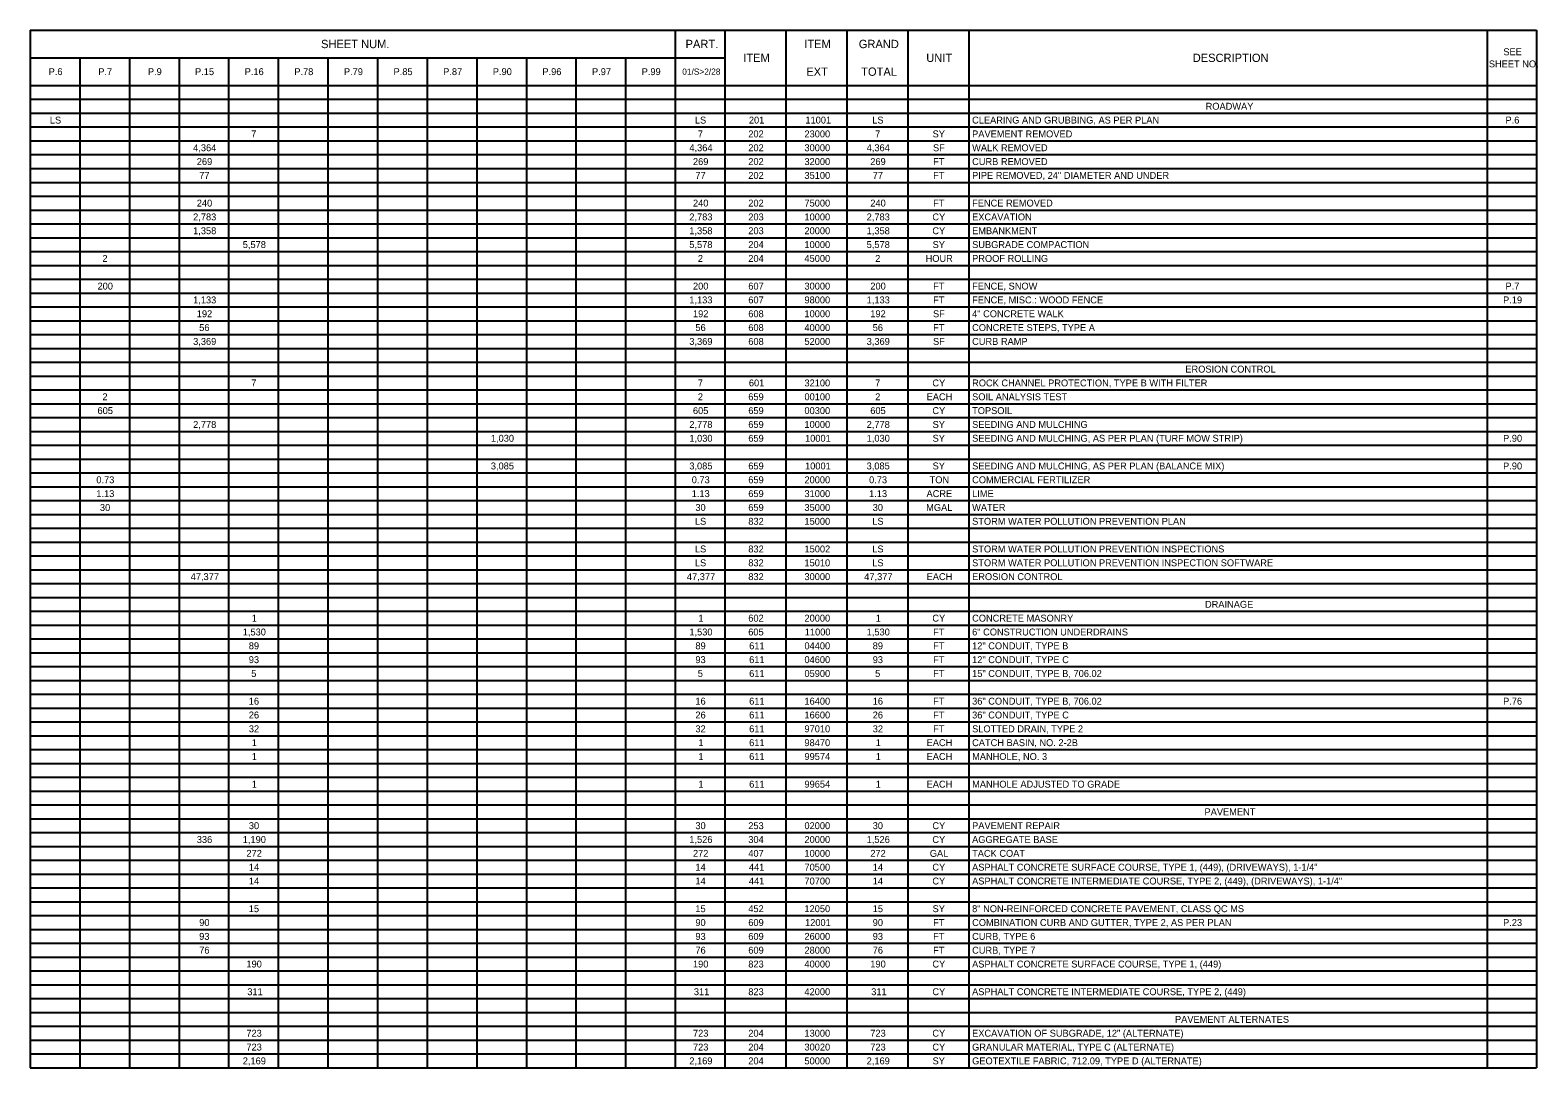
# Model space of a CAD drawing. Extents: x 0 to 34, y 0 to 46.4.
# Drawn here: x 1.5 to 32.03, y 25.36 to 46.36 of the extents above; entities that cross this region are included whole.
import ezdxf

# ---------------------------------------------------------------- set-up
doc = ezdxf.new("R2010")
doc.units = 0
doc.layers.add('SH_Data', color=7, linetype='Continuous')
doc.layers.add('SH_Text', color=7, linetype='Continuous')

msp = doc.modelspace()

# ---------------------------------------------------------------- linework, layer by layer
at = {"layer": 'SH_Data'}
for p, q in [((1.5, 46.362), (32.004, 46.362)), ((1.5, 46.362), (1.5, 25.362)), ((14.561, 46.362), (14.561, 25.362)), ((15.566, 46.362), (15.566, 25.362)), ((16.801, 46.362), (16.801, 25.362)), ((18.036, 46.362), (18.036, 25.362)), ((19.272, 46.362), (19.272, 25.362)), ((20.507, 46.362), (20.507, 25.362)), ((30.999, 46.362), (30.999, 25.362)), ((32.004, 46.362), (32.004, 25.362)), ((1.5, 45.802), (15.566, 45.802)), ((2.505, 45.802), (2.505, 25.362)), ((3.509, 45.802), (3.509, 25.362)), ((4.514, 45.802), (4.514, 25.362)), ((5.519, 45.802), (5.519, 25.362)), ((6.524, 45.802), (6.524, 25.362)), ((7.528, 45.802), (7.528, 25.362)), ((8.533, 45.802), (8.533, 25.362)), ((9.538, 45.802), (9.538, 25.362)), ((10.542, 45.802), (10.542, 25.362)), ((11.547, 45.802), (11.547, 25.362)), ((12.552, 45.802), (12.552, 25.362)), ((13.556, 45.802), (13.556, 25.362)), ((1.5, 45.242), (32.004, 45.242)), ((1.5, 44.962), (32.004, 44.962)), ((1.5, 44.682), (32.004, 44.682)), ((1.5, 44.402), (32.004, 44.402)), ((1.5, 44.122), (32.004, 44.122)), ((1.5, 43.842), (32.004, 43.842)), ((1.5, 43.562), (32.004, 43.562)), ((1.5, 43.282), (32.004, 43.282)), ((1.5, 43.002), (32.004, 43.002)), ((1.5, 42.722), (32.004, 42.722)), ((1.5, 42.442), (32.004, 42.442)), ((1.5, 42.162), (32.004, 42.162)), ((1.5, 41.882), (32.004, 41.882)), ((1.5, 41.602), (32.004, 41.602)), ((1.5, 41.322), (32.004, 41.322)), ((1.5, 41.042), (32.004, 41.042)), ((1.5, 40.762), (32.004, 40.762)), ((1.5, 40.482), (32.004, 40.482)), ((1.5, 40.202), (32.004, 40.202)), ((1.5, 39.922), (32.004, 39.922)), ((1.5, 39.642), (32.004, 39.642)), ((1.5, 39.362), (32.004, 39.362)), ((1.5, 39.082), (32.004, 39.082)), ((1.5, 38.802), (32.004, 38.802)), ((1.5, 38.522), (32.004, 38.522)), ((1.5, 38.242), (32.004, 38.242)), ((1.5, 37.962), (32.004, 37.962)), ((1.5, 37.682), (32.004, 37.682)), ((1.5, 37.402), (32.004, 37.402)), ((1.5, 37.122), (32.004, 37.122)), ((1.5, 36.842), (32.004, 36.842)), ((1.5, 36.562), (32.004, 36.562)), ((1.5, 36.282), (32.004, 36.282)), ((1.5, 36.002), (32.004, 36.002)), ((1.5, 35.722), (32.004, 35.722)), ((1.5, 35.442), (32.004, 35.442)), ((1.5, 35.162), (32.004, 35.162)), ((1.5, 34.882), (32.004, 34.882)), ((1.5, 34.602), (32.004, 34.602)), ((1.5, 34.322), (32.004, 34.322)), ((1.5, 34.042), (32.004, 34.042)), ((1.5, 33.762), (32.004, 33.762)), ((1.5, 33.482), (32.004, 33.482)), ((1.5, 33.202), (32.004, 33.202)), ((1.5, 32.922), (32.004, 32.922)), ((1.5, 32.642), (32.004, 32.642)), ((1.5, 32.362), (32.004, 32.362)), ((1.5, 32.082), (32.004, 32.082)), ((1.5, 31.802), (32.004, 31.802)), ((1.5, 31.522), (32.004, 31.522)), ((1.5, 31.242), (32.004, 31.242)), ((1.5, 30.962), (32.004, 30.962)), ((1.5, 30.682), (32.004, 30.682)), ((1.5, 30.402), (32.004, 30.402)), ((1.5, 30.122), (32.004, 30.122)), ((1.5, 29.842), (32.004, 29.842)), ((1.5, 29.562), (32.004, 29.562)), ((1.5, 29.282), (32.004, 29.282)), ((1.5, 29.002), (32.004, 29.002)), ((1.5, 28.722), (32.004, 28.722)), ((1.5, 28.442), (32.004, 28.442)), ((1.5, 28.162), (32.004, 28.162)), ((1.5, 27.882), (32.004, 27.882)), ((1.5, 27.602), (32.004, 27.602)), ((1.5, 27.322), (32.004, 27.322)), ((1.5, 27.042), (32.004, 27.042)), ((1.5, 26.762), (32.004, 26.762)), ((1.5, 26.482), (32.004, 26.482)), ((1.5, 26.202), (32.004, 26.202)), ((1.5, 25.922), (32.004, 25.922)), ((1.5, 25.642), (32.004, 25.642)), ((1.5, 25.362), (32.004, 25.362))]:
    msp.add_line(p, q, dxfattribs=at)

# ---------------------------------------------------------------- texts
at = {"layer": 'SH_Text'}
for s, height, p in [('SHEET NUM.', 0.168, (7.39, 45.998)), ('PART.', 0.168, (14.771, 45.998)), ('ITEM', 0.168, (17.174, 45.998)), ('GRAND', 0.168, (18.278, 45.998)), ('ITEM', 0.168, (15.939, 45.718)), ('UNIT', 0.168, (19.645, 45.718)), ('DESCRIPTION', 0.168, (25.04, 45.718)), ('SEE ', 0.14, (31.33, 45.854)), ('P.6', 0.14, (1.874, 45.452)), ('P.7', 0.14, (2.879, 45.452)), ('P.9', 0.14, (3.884, 45.452)), ('P.15', 0.14, (4.839, 45.452)), ('P.16', 0.14, (5.844, 45.452)), ('P.78', 0.14, (6.849, 45.452)), ('P.79', 0.14, (7.853, 45.452)), ('P.85', 0.14, (8.858, 45.452)), ('P.87', 0.14, (9.863, 45.452)), ('P.90', 0.14, (10.868, 45.452)), ('P.96', 0.14, (11.872, 45.452)), ('P.97', 0.14, (12.877, 45.452)), ('P.99', 0.14, (13.882, 45.452)), ('01/S>2/28', 0.126, (14.704, 45.459)), ('EXT', 0.168, (17.215, 45.438)), ('TOTAL', 0.168, (18.327, 45.438)), ('SHEET NO.', 0.14, (31.036, 45.609)), ('ROADWAY', 0.14, (25.301, 44.752)), ('LS', 0.14, (1.899, 44.472)), ('LS', 0.14, (14.96, 44.472)), ('201', 0.14, (16.053, 44.472)), ('11001', 0.14, (17.197, 44.472)), ('LS', 0.14, (18.551, 44.472)), ('CLEARING AND GRUBBING, AS PER PLAN', 0.14, (20.573, 44.472)), ('P.6', 0.14, (31.373, 44.472)), ('7', 0.14, (5.976, 44.192)), ('7', 0.14, (15.019, 44.192)), ('202', 0.14, (16.041, 44.192)), ('23000', 0.14, (17.178, 44.192)), ('7', 0.14, (18.609, 44.192)), ('SY', 0.14, (19.773, 44.192)), ('PAVEMENT REMOVED', 0.14, (20.573, 44.192)), ('4,364', 0.14, (4.801, 43.912)), ('4,364', 0.14, (14.848, 43.912)), ('202', 0.14, (16.041, 43.912)), ('30000', 0.14, (17.178, 43.912)), ('4,364', 0.14, (18.438, 43.912)), ('SF', 0.14, (19.781, 43.912)), ('WALK REMOVED', 0.14, (20.573, 43.912)), ('269', 0.14, (4.874, 43.632)), ('269', 0.14, (14.921, 43.632)), ('202', 0.14, (16.041, 43.632)), ('32000', 0.14, (17.178, 43.632)), ('269', 0.14, (18.511, 43.632)), ('FT', 0.14, (19.784, 43.632)), ('CURB REMOVED', 0.14, (20.573, 43.632)), ('77', 0.14, (4.923, 43.352)), ('77', 0.14, (14.97, 43.352)), ('202', 0.14, (16.041, 43.352)), ('35100', 0.14, (17.178, 43.352)), ('77', 0.14, (18.56, 43.352)), ('FT', 0.14, (19.784, 43.352)), ('PIPE REMOVED, 24" DIAMETER AND UNDER', 0.14, (20.573, 43.352)), ('240', 0.14, (4.874, 42.792)), ('240', 0.14, (14.921, 42.792)), ('202', 0.14, (16.041, 42.792)), ('75000', 0.14, (17.178, 42.792)), ('240', 0.14, (18.512, 42.792)), ('FT', 0.14, (19.784, 42.792)), ('FENCE REMOVED', 0.14, (20.573, 42.792)), ('2,783', 0.14, (4.8, 42.512)), ('2,783', 0.14, (14.847, 42.512)), ('203', 0.14, (16.041, 42.512)), ('10000', 0.14, (17.178, 42.512)), ('2,783', 0.14, (18.438, 42.512)), ('CY', 0.14, (19.768, 42.512)), ('EXCAVATION', 0.14, (20.573, 42.512)), ('1,358', 0.14, (4.8, 42.232)), ('1,358', 0.14, (14.847, 42.232)), ('203', 0.14, (16.041, 42.232)), ('20000', 0.14, (17.178, 42.232)), ('1,358', 0.14, (18.438, 42.232)), ('CY', 0.14, (19.768, 42.232)), ('EMBANKMENT', 0.14, (20.573, 42.232)), ('5,578', 0.14, (5.805, 41.952)), ('5,578', 0.14, (14.847, 41.952)), ('204', 0.14, (16.041, 41.952)), ('10000', 0.14, (17.178, 41.952)), ('5,578', 0.14, (18.438, 41.952)), ('SY', 0.14, (19.773, 41.952)), ('SUBGRADE COMPACTION', 0.14, (20.573, 41.952)), ('2', 0.14, (2.963, 41.672)), ('2', 0.14, (15.019, 41.672)), ('204', 0.14, (16.041, 41.672)), ('45000', 0.14, (17.178, 41.672)), ('2', 0.14, (18.61, 41.672)), ('HOUR', 0.14, (19.631, 41.672)), ('PROOF ROLLING', 0.14, (20.573, 41.672)), ('200', 0.14, (2.864, 41.112)), ('200', 0.14, (14.921, 41.112)), ('607', 0.14, (16.041, 41.112)), ('30000', 0.14, (17.178, 41.112)), ('200', 0.14, (18.512, 41.112)), ('FT', 0.14, (19.784, 41.112)), ('FENCE, SNOW', 0.14, (20.573, 41.112)), ('P.7', 0.14, (31.373, 41.112)), ('1,133', 0.14, (4.8, 40.832)), ('1,133', 0.14, (14.847, 40.832)), ('607', 0.14, (16.041, 40.832)), ('98000', 0.14, (17.178, 40.832)), ('1,133', 0.14, (18.438, 40.832)), ('FT', 0.14, (19.784, 40.832)), ('FENCE, MISC.: WOOD FENCE', 0.14, (20.573, 40.832)), ('P.19', 0.14, (31.324, 40.832)), ('192', 0.14, (4.874, 40.552)), ('192', 0.14, (14.921, 40.552)), ('608', 0.14, (16.041, 40.552)), ('10000', 0.14, (17.178, 40.552)), ('192', 0.14, (18.512, 40.552)), ('SF', 0.14, (19.781, 40.552)), ('4" CONCRETE WALK', 0.14, (20.573, 40.552)), ('56', 0.14, (4.923, 40.272)), ('56', 0.14, (14.97, 40.272)), ('608', 0.14, (16.041, 40.272)), ('40000', 0.14, (17.178, 40.272)), ('56', 0.14, (18.56, 40.272)), ('FT', 0.14, (19.784, 40.272)), ('CONCRETE STEPS, TYPE A', 0.14, (20.573, 40.272)), ('3,369', 0.14, (4.8, 39.992)), ('3,369', 0.14, (14.847, 39.992)), ('608', 0.14, (16.041, 39.992)), ('52000', 0.14, (17.178, 39.992)), ('3,369', 0.14, (18.438, 39.992)), ('SF', 0.14, (19.781, 39.992)), ('CURB RAMP', 0.14, (20.573, 39.992)), ('EROSION CONTROL', 0.14, (24.89, 39.432)), ('7', 0.14, (5.976, 39.152)), ('7', 0.14, (15.019, 39.152)), ('601', 0.14, (16.053, 39.152)), ('32100', 0.14, (17.178, 39.152)), ('7', 0.14, (18.609, 39.152)), ('CY', 0.14, (19.768, 39.152)), ('ROCK CHANNEL PROTECTION, TYPE B WITH FILTER', 0.14, (20.573, 39.152)), ('2', 0.14, (2.963, 38.872)), ('2', 0.14, (15.019, 38.872)), ('659', 0.14, (16.041, 38.872)), ('00100', 0.14, (17.178, 38.872)), ('2', 0.14, (18.61, 38.872)), ('EACH', 0.14, (19.652, 38.872)), ('SOIL ANALYSIS TEST', 0.14, (20.573, 38.872)), ('605', 0.14, (2.864, 38.592)), ('605', 0.14, (14.92, 38.592)), ('659', 0.14, (16.041, 38.592)), ('00300', 0.14, (17.178, 38.592)), ('605', 0.14, (18.511, 38.592)), ('CY', 0.14, (19.768, 38.592)), ('TOPSOIL', 0.14, (20.573, 38.592)), ('2,778', 0.14, (4.8, 38.312)), ('1,030', 0.14, (10.829, 38.032)), ('2,778', 0.14, (14.847, 38.312)), ('1,030', 0.14, (14.848, 38.032)), ('659', 0.14, (16.041, 38.312)), ('659', 0.14, (16.041, 38.032)), ('10000', 0.14, (17.178, 38.312)), ('10001', 0.14, (17.19, 38.032)), ('2,778', 0.14, (18.438, 38.312)), ('1,030', 0.14, (18.438, 38.032)), ('SY', 0.14, (19.773, 38.312)), ('SY', 0.14, (19.773, 38.032)), ('SEEDING AND MULCHING', 0.14, (20.573, 38.312)), ('SEEDING AND MULCHING, AS PER PLAN (TURF MOW STRIP)', 0.14, (20.573, 38.032)), ('P.90', 0.14, (31.324, 38.032)), ('3,085', 0.14, (10.828, 37.472)), ('3,085', 0.14, (14.847, 37.472)), ('659', 0.14, (16.041, 37.472)), ('10001', 0.14, (17.19, 37.472)), ('3,085', 0.14, (18.437, 37.472)), ('SY', 0.14, (19.773, 37.472)), ('SEEDING AND MULCHING, AS PER PLAN (BALANCE MIX)', 0.14, (20.573, 37.472)), ('P.90', 0.14, (31.324, 37.472)), ('0.73', 0.14, (2.84, 37.192)), ('0.73', 0.14, (14.896, 37.192)), ('659', 0.14, (16.041, 37.192)), ('20000', 0.14, (17.178, 37.192)), ('0.73', 0.14, (18.487, 37.192)), ('TON', 0.14, (19.712, 37.192)), ('COMMERCIAL FERTILIZER', 0.14, (20.573, 37.192)), ('1.13', 0.14, (2.84, 36.912)), ('1.13', 0.14, (14.896, 36.912)), ('659', 0.14, (16.041, 36.912)), ('31000', 0.14, (17.178, 36.912)), ('1.13', 0.14, (18.487, 36.912)), ('ACRE', 0.14, (19.65, 36.912)), ('LIME', 0.14, (20.573, 36.912)), ('30', 0.14, (2.913, 36.632)), ('30', 0.14, (14.97, 36.632)), ('659', 0.14, (16.041, 36.632)), ('35000', 0.14, (17.178, 36.632)), ('30', 0.14, (18.56, 36.632)), ('MGAL', 0.14, (19.643, 36.632)), ('WATER', 0.14, (20.573, 36.632)), ('LS', 0.14, (14.96, 36.352)), ('832', 0.14, (16.041, 36.352)), ('15000', 0.14, (17.178, 36.352)), ('LS', 0.14, (18.551, 36.352)), ('STORM WATER POLLUTION PREVENTION PLAN', 0.14, (20.573, 36.352)), ('LS', 0.14, (14.96, 35.792)), ('832', 0.14, (16.041, 35.792)), ('15002', 0.14, (17.179, 35.792)), ('LS', 0.14, (18.551, 35.792)), ('STORM WATER POLLUTION PREVENTION INSPECTIONS', 0.14, (20.573, 35.792)), ('LS', 0.14, (14.96, 35.512)), ('832', 0.14, (16.041, 35.512)), ('15010', 0.14, (17.178, 35.512)), ('LS', 0.14, (18.551, 35.512)), ('STORM WATER POLLUTION PREVENTION INSPECTION SOFTWARE', 0.14, (20.573, 35.512)), ('47,377', 0.14, (4.751, 35.232)), ('47,377', 0.14, (14.798, 35.232)), ('832', 0.14, (16.041, 35.232)), ('30000', 0.14, (17.178, 35.232)), ('47,377', 0.14, (18.389, 35.232)), ('EACH', 0.14, (19.652, 35.232)), ('EROSION CONTROL', 0.14, (20.573, 35.232)), ('DRAINAGE', 0.14, (25.288, 34.672)), ('1', 0.14, (5.988, 34.392)), ('1', 0.14, (15.031, 34.392)), ('602', 0.14, (16.041, 34.392)), ('20000', 0.14, (17.178, 34.392)), ('1', 0.14, (18.621, 34.392)), ('CY', 0.14, (19.768, 34.392)), ('CONCRETE MASONRY', 0.14, (20.573, 34.392)), ('1,530', 0.14, (5.805, 34.112)), ('1,530', 0.14, (14.848, 34.112)), ('605', 0.14, (16.04, 34.112)), ('11000', 0.14, (17.185, 34.112)), ('1,530', 0.14, (18.438, 34.112)), ('FT', 0.14, (19.784, 34.112)), ('6" CONSTRUCTION UNDERDRAINS', 0.14, (20.573, 34.112)), ('89', 0.14, (5.927, 33.832)), ('89', 0.14, (14.97, 33.832)), ('611', 0.14, (16.059, 33.832)), ('04400', 0.14, (17.178, 33.832)), ('89', 0.14, (18.56, 33.832)), ('FT', 0.14, (19.784, 33.832)), ('12" CONDUIT, TYPE B', 0.14, (20.573, 33.832)), ('93', 0.14, (5.927, 33.552)), ('93', 0.14, (14.97, 33.552)), ('611', 0.14, (16.059, 33.552)), ('04600', 0.14, (17.178, 33.552)), ('93', 0.14, (18.56, 33.552)), ('FT', 0.14, (19.784, 33.552)), ('12" CONDUIT, TYPE C', 0.14, (20.573, 33.552)), ('5', 0.14, (5.976, 33.272)), ('5', 0.14, (15.018, 33.272)), ('611', 0.14, (16.059, 33.272)), ('05900', 0.14, (17.178, 33.272)), ('5', 0.14, (18.609, 33.272)), ('FT', 0.14, (19.784, 33.272)), ('15" CONDUIT, TYPE B, 706.02', 0.14, (20.573, 33.272)), ('16', 0.14, (5.927, 32.712)), ('16', 0.14, (14.97, 32.712)), ('611', 0.14, (16.059, 32.712)), ('16400', 0.14, (17.178, 32.712)), ('16', 0.14, (18.56, 32.712)), ('FT', 0.14, (19.784, 32.712)), ('36" CONDUIT, TYPE B, 706.02', 0.14, (20.573, 32.712)), ('P.76', 0.14, (31.324, 32.712)), ('26', 0.14, (5.927, 32.432)), ('26', 0.14, (14.97, 32.432)), ('611', 0.14, (16.059, 32.432)), ('16600', 0.14, (17.178, 32.432)), ('26', 0.14, (18.56, 32.432)), ('FT', 0.14, (19.784, 32.432)), ('36" CONDUIT, TYPE C', 0.14, (20.573, 32.432)), ('32', 0.14, (5.928, 32.152)), ('32', 0.14, (14.97, 32.152)), ('611', 0.14, (16.059, 32.152)), ('97010', 0.14, (17.178, 32.152)), ('32', 0.14, (18.561, 32.152)), ('FT', 0.14, (19.784, 32.152)), ('SLOTTED DRAIN, TYPE 2', 0.14, (20.573, 32.152)), ('1', 0.14, (5.988, 31.872)), ('1', 0.14, (15.031, 31.872)), ('611', 0.14, (16.059, 31.872)), ('98470', 0.14, (17.178, 31.872)), ('1', 0.14, (18.621, 31.872)), ('EACH', 0.14, (19.652, 31.872)), ('CATCH BASIN, NO. 2-2B', 0.14, (20.573, 31.872)), ('1', 0.14, (5.988, 31.592)), ('1', 0.14, (15.031, 31.592)), ('611', 0.14, (16.059, 31.592)), ('99574', 0.14, (17.178, 31.592)), ('1', 0.14, (18.621, 31.592)), ('EACH', 0.14, (19.652, 31.592)), ('MANHOLE, NO. 3', 0.14, (20.573, 31.592)), ('1', 0.14, (5.988, 31.032)), ('1', 0.14, (15.031, 31.032)), ('611', 0.14, (16.059, 31.032)), ('99654', 0.14, (17.178, 31.032)), ('1', 0.14, (18.621, 31.032)), ('EACH', 0.14, (19.652, 31.032)), ('MANHOLE ADJUSTED TO GRADE', 0.14, (20.573, 31.032)), ('PAVEMENT', 0.14, (25.279, 30.472)), ('30', 0.14, (5.928, 30.192)), ('30', 0.14, (14.97, 30.192)), ('253', 0.14, (16.041, 30.192)), ('02000', 0.14, (17.178, 30.192)), ('30', 0.14, (18.56, 30.192)), ('CY', 0.14, (19.768, 30.192)), ('PAVEMENT REPAIR', 0.14, (20.573, 30.192)), ('336', 0.14, (4.874, 29.912)), ('1,190', 0.14, (5.805, 29.912)), ('1,526', 0.14, (14.847, 29.912)), ('304', 0.14, (16.041, 29.912)), ('20000', 0.14, (17.178, 29.912)), ('1,526', 0.14, (18.438, 29.912)), ('CY', 0.14, (19.768, 29.912)), ('AGGREGATE BASE', 0.14, (20.573, 29.912)), ('272', 0.14, (5.879, 29.632)), ('272', 0.14, (14.921, 29.632)), ('407', 0.14, (16.041, 29.632)), ('10000', 0.14, (17.178, 29.632)), ('272', 0.14, (18.512, 29.632)), ('GAL', 0.14, (19.716, 29.632)), ('TACK COAT', 0.14, (20.573, 29.632)), ('14', 0.14, (5.928, 29.352)), ('14', 0.14, (14.97, 29.352)), ('441', 0.14, (16.053, 29.352)), ('70500', 0.14, (17.178, 29.352)), ('14', 0.14, (18.561, 29.352)), ('CY', 0.14, (19.768, 29.352)), ('ASPHALT CONCRETE SURFACE COURSE, TYPE 1, (449), (DRIVEWAYS), 1-1/4"', 0.14, (20.573, 29.352)), ('14', 0.14, (5.928, 29.072)), ('14', 0.14, (14.97, 29.072)), ('441', 0.14, (16.053, 29.072)), ('70700', 0.14, (17.178, 29.072)), ('14', 0.14, (18.561, 29.072)), ('CY', 0.14, (19.768, 29.072)), ('ASPHALT CONCRETE INTERMEDIATE COURSE, TYPE 2, (449), (DRIVEWAYS), 1-1/4"', 0.14, (20.573, 29.072)), ('15', 0.14, (5.927, 28.512)), ('15', 0.14, (14.969, 28.512)), ('452', 0.14, (16.041, 28.512)), ('12050', 0.14, (17.178, 28.512)), ('15', 0.14, (18.56, 28.512)), ('SY', 0.14, (19.773, 28.512)), ('8" NON-REINFORCED CONCRETE PAVEMENT, CLASS QC MS', 0.14, (20.573, 28.512)), ('93', 0.14, (4.923, 27.952)), ('90', 0.14, (4.923, 28.232)), ('93', 0.14, (14.97, 27.952)), ('90', 0.14, (14.97, 28.232)), ('609', 0.14, (16.041, 28.232)), ('609', 0.14, (16.041, 27.952)), ('26000', 0.14, (17.178, 27.952)), ('12001', 0.14, (17.19, 28.232)), ('90', 0.14, (18.56, 28.232)), ('93', 0.14, (18.56, 27.952)), ('FT', 0.14, (19.784, 28.232)), ('FT', 0.14, (19.784, 27.952)), ('COMBINATION CURB AND GUTTER, TYPE 2, AS PER PLAN', 0.14, (20.573, 28.232)), ('CURB, TYPE 6', 0.14, (20.573, 27.952)), ('P.23', 0.14, (31.324, 28.232)), ('76', 0.14, (4.923, 27.672)), ('76', 0.14, (14.97, 27.672)), ('609', 0.14, (16.041, 27.672)), ('28000', 0.14, (17.178, 27.672)), ('76', 0.14, (18.56, 27.672)), ('FT', 0.14, (19.784, 27.672)), ('CURB, TYPE 7', 0.14, (20.573, 27.672)), ('190', 0.14, (5.879, 27.392)), ('190', 0.14, (14.921, 27.392)), ('823', 0.14, (16.041, 27.392)), ('40000', 0.14, (17.178, 27.392)), ('190', 0.14, (18.512, 27.392)), ('CY', 0.14, (19.768, 27.392)), ('ASPHALT CONCRETE SURFACE COURSE, TYPE 1, (449)', 0.14, (20.573, 27.392)), ('311', 0.14, (5.897, 26.832)), ('311', 0.14, (14.939, 26.832)), ('823', 0.14, (16.041, 26.832)), ('42000', 0.14, (17.178, 26.832)), ('311', 0.14, (18.53, 26.832)), ('CY', 0.14, (19.768, 26.832)), ('ASPHALT CONCRETE INTERMEDIATE COURSE, TYPE 2, (449)', 0.14, (20.573, 26.832)), ('PAVEMENT ALTERNATES', 0.14, (24.681, 26.272)), ('723', 0.14, (5.878, 25.992)), ('723', 0.14, (14.921, 25.992)), ('204', 0.14, (16.041, 25.992)), ('13000', 0.14, (17.178, 25.992)), ('723', 0.14, (18.511, 25.992)), ('CY', 0.14, (19.768, 25.992)), ('EXCAVATION OF SUBGRADE, 12" (ALTERNATE)', 0.14, (20.573, 25.992)), ('723', 0.14, (5.878, 25.712)), ('723', 0.14, (14.921, 25.712)), ('204', 0.14, (16.041, 25.712)), ('30020', 0.14, (17.178, 25.712)), ('723', 0.14, (18.511, 25.712)), ('CY', 0.14, (19.768, 25.712)), ('GRANULAR MATERIAL, TYPE C (ALTERNATE)', 0.14, (20.573, 25.712)), ('2,169', 0.14, (5.805, 25.432)), ('2,169', 0.14, (14.847, 25.432)), ('204', 0.14, (16.041, 25.432)), ('50000', 0.14, (17.178, 25.432)), ('2,169', 0.14, (18.438, 25.432)), ('SY', 0.14, (19.773, 25.432)), ('GEOTEXTILE FABRIC, 712.09, TYPE D (ALTERNATE)', 0.14, (20.573, 25.432))]:
    msp.add_text(s, height=height, dxfattribs=at).set_placement(p)

doc.saveas('drawing.dxf')
